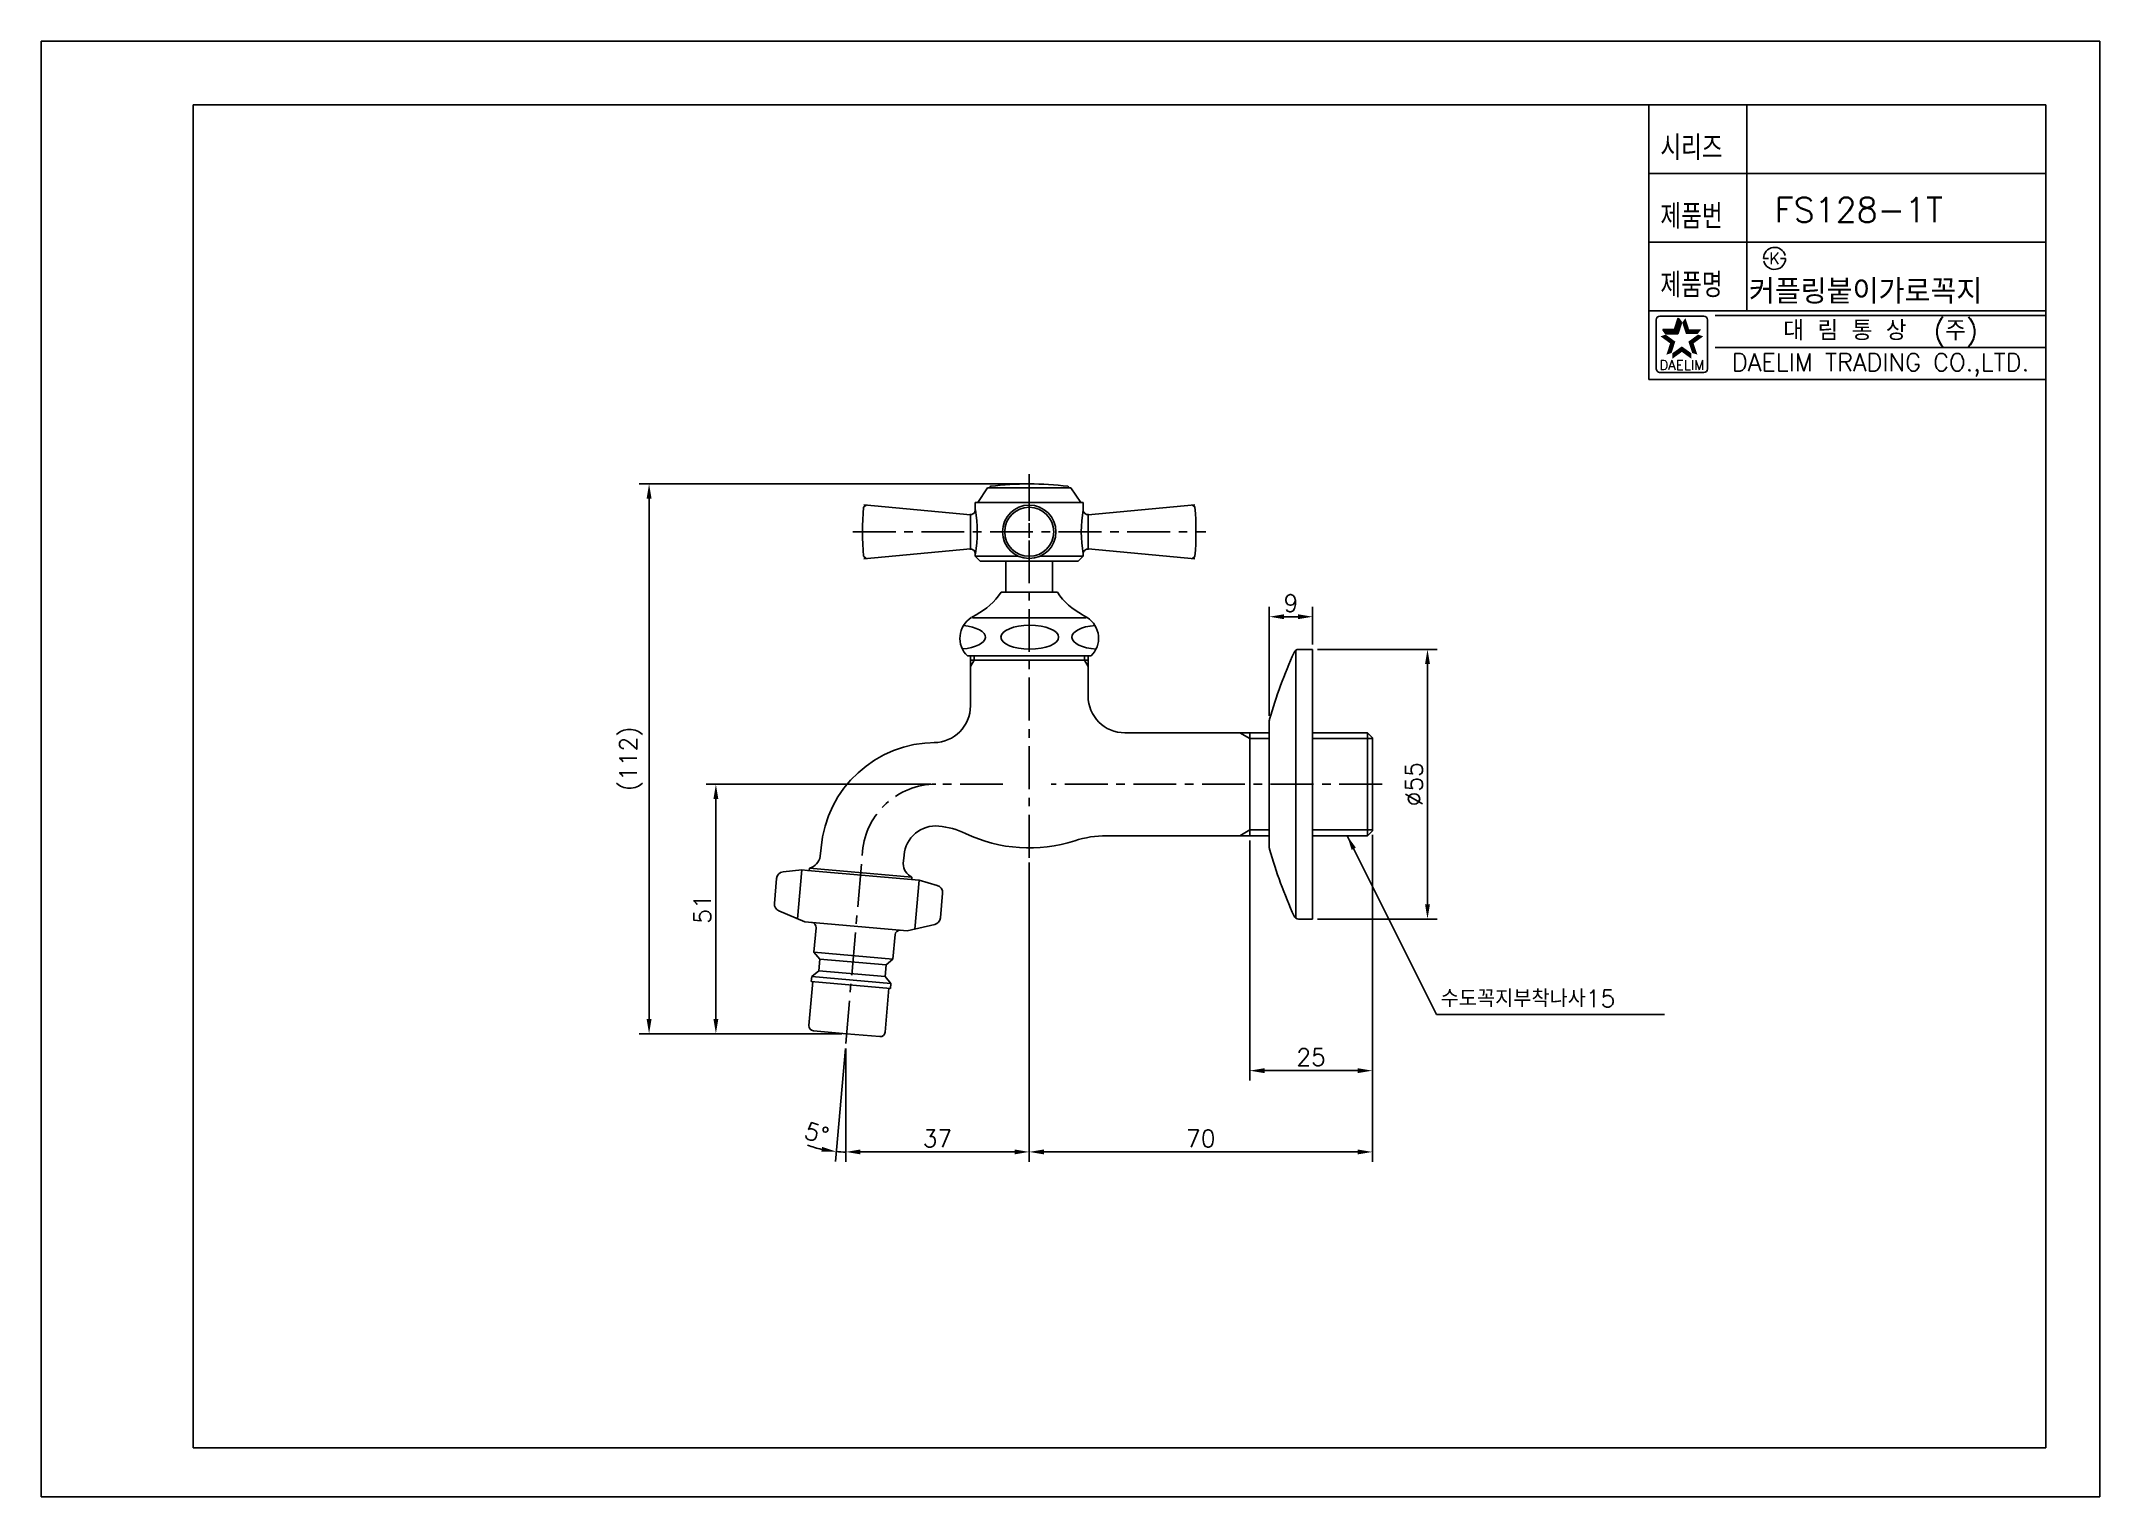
# Model space of a CAD drawing. Extents: x 6204 to 6624, y -306 to -9.
import ezdxf
from ezdxf.enums import TextEntityAlignment as Align

# ---------------------------------------------------------------- set-up
doc = ezdxf.new("R2010")
doc.units = 0
doc.header["$LTSCALE"] = 7
doc.header["$MEASUREMENT"] = 0
doc.linetypes.add('CENTER', pattern=[2, 1.25, -0.25, 0.25, -0.25])
doc.layers.get('0').update_dxf_attribs({"color": 2, "linetype": 'CONTINUOUS'})
for name, color, linetype in [('CL', 1, 'CENTER'), ('D', 2, 'CONTINUOUS'), ('DIM', 2, 'CONTINUOUS'), ('DWG', 7, 'CONTINUOUS'), ('TXT', 4, 'CONTINUOUS')]:
    doc.layers.add(name, color=color, linetype=linetype)
doc.styles.add('GHS', font='ROMANS', dxfattribs={"bigfont": 'GHS'})
doc.styles.add('ROMANS', font='romans')
doc.dimstyles.get("Standard").update_dxf_attribs({"dimtxt": 0.18, "dimasz": 0.18, "dimexe": 0.18, "dimexo": 0.0625, "dimgap": 0.09, "dimtad": 0, "dimtih": 1, "dimtoh": 1, "dimdec": 4, "dimzin": 0, "dimdsep": 46, "dimtxsty": 'Standard', "dimcen": 0.09, "dimadec": 0, "dimazin": 0, "dimtfac": 1, "dimtdec": 4, "dimtofl": 0, "dimtmove": 0, "dimatfit": 3, "dimfxl": 0, "dimtolj": 1, "dimtzin": 0, "dimarcsym": 0})

# ---------------------------------------------------------------- blocks, each defined once
blk = doc.blocks.new('BORDER')
for p, q in [((1, 1), (0, 1)), ((0, 1), (0, 0)), ((1, 0), (1, 1)), ((0, 0), (1, 0))]:
    blk.add_line(p, q)

msp = doc.modelspace()

# ---------------------------------------------------------------- linework, layer by layer
at = {"color": 7}
for p, q in [((6531.57, -21.78), (6531.57, -77.78)), ((6551.57, -21.78), (6551.57, -63.78)), ((6531.57, -35.78), (6612.57, -35.78)), ((6531.57, -49.78), (6612.57, -49.78)), ((6531.57, -63.78), (6612.57, -63.78)), ((6531.57, -77.78), (6612.57, -77.78))]:
    msp.add_line(p, q, dxfattribs=at)
at = {"color": 2, "linetype": 'Continuous'}
for p, q in [((6533.04, -75.65), (6533.04, -65.65)), ((6533.79, -64.9), (6542.79, -64.9)), ((6543.54, -65.65), (6543.54, -75.65)), ((6545.07, -64.78), (6612.57, -64.78)), ((6545.07, -71.28), (6612.57, -71.28)), ((6542.79, -76.4), (6534.04, -76.4))]:
    msp.add_line(p, q, dxfattribs=at)
at = {"color": 2}
for p, q in [((6536.81, -67.6), (6537.55, -65.29)), ((6537.47, -68.51), (6538.22, -66.21)), ((6538.22, -66.21), (6537.55, -65.29)), ((6535.05, -68.51), (6534.38, -67.6)), ((6534.38, -67.6), (6536.81, -67.6)), ((6535.05, -68.51), (6537.47, -68.51))]:
    msp.add_line(p, q, dxfattribs=at)
for p, q in [((6404.15, -99.12), (6325.59, -99.12)), ((6327.59, -208.3), (6327.59, -102.12)), ((6454.13, -146.42), (6454.13, -124.21)), ((6462.95, -131.89), (6462.95, -124.21)), ((6457.13, -126.21), (6459.95, -126.21)), ((6463.95, -132.89), (6488.4, -132.89)), ((6486.4, -135.89), (6486.4, -184.89)), ((6385.09, -160.39), (6339.22, -160.39)), ((6341.22, -163.39), (6341.22, -208.3)), ((6450.15, -171.89), (6450.15, -220.83)), ((6475.15, -170.69), (6475.15, -220.83)), ((6475.15, -170.69), (6475.15, -237.41)), ((6405.15, -176.39), (6405.15, -237.41)), ((6405.15, -177.39), (6405.15, -237.41)), ((6463.95, -187.89), (6488.4, -187.89)), ((6366.89, -211.3), (6325.59, -211.3)), ((6366.89, -211.3), (6337.02, -211.3)), ((6356.52, -211.3), (6339.22, -211.3)), ((6367.63, -214.28), (6365.61, -237.34)), ((6367.71, -214.29), (6367.71, -237.41)), ((6453.15, -218.83), (6472.15, -218.83)), ((6370.71, -235.41), (6402.15, -235.41)), ((6408.15, -235.41), (6472.15, -235.41))]:
    msp.add_line(p, q)
at = {"color": 2, "linetype": 'Continuous'}
for centre, radius, start, end in [((6533.79, -65.65), 0.75, 90, 180), ((6542.79, -65.65), 0.75, 0, 90), ((6533.92, -75.52), 0.884, 188.1301, 278.1301), ((6542.79, -75.65), 0.75, 270, 0)]:
    msp.add_arc(centre, radius, start, end, dxfattribs=at)
for start, end in [(249.4648, 257.2324), (265, 270)]:
    msp.add_arc((6367.71, -213.29), 22.15, start, end)
at = {"color": 2}
for points in [[(6536.81, -67.6), (6537.47, -68.51), (6537.55, -65.29), (6538.22, -66.21)], [(6539.03, -65.29), (6538.37, -66.21), (6539.78, -67.6), (6539.12, -68.51)], [(6535.89, -70.43), (6536.96, -70.08), (6533.92, -69), (6535, -68.65)], [(6534.38, -67.6), (6535.05, -68.51), (6536.81, -67.6), (6537.47, -68.51)], [(6535.14, -72.74), (6536.21, -72.39), (6535.89, -70.43), (6536.96, -70.08)], [(6538.29, -72.18), (6538.29, -71.05), (6536.33, -73.6), (6536.33, -72.47)], [(6540.26, -73.6), (6540.26, -72.47), (6538.29, -72.18), (6538.29, -71.05)], [(6539.78, -67.6), (6539.12, -68.51), (6542.21, -67.6), (6541.54, -68.51)], [(6542.66, -69), (6541.59, -68.65), (6540.7, -70.43), (6539.63, -70.08)], [(6540.7, -70.43), (6539.63, -70.08), (6541.45, -72.74), (6540.38, -72.39)]]:
    msp.add_solid(points, dxfattribs=at)
for points in [[(6327.09, -102.12), (6328.09, -102.12), (6327.59, -99.12)], [(6457.13, -125.71), (6457.13, -126.71), (6454.13, -126.21)], [(6459.95, -125.71), (6459.95, -126.71), (6462.95, -126.21)], [(6485.9, -135.89), (6486.9, -135.89), (6486.4, -132.89)], [(6340.72, -163.39), (6341.72, -163.39), (6341.22, -160.39)], [(6485.9, -184.89), (6486.9, -184.89), (6486.4, -187.89)], [(6327.09, -208.3), (6328.09, -208.3), (6327.59, -211.3)], [(6340.72, -208.3), (6341.72, -208.3), (6341.22, -211.3)], [(6453.15, -218.33), (6453.15, -219.33), (6450.15, -218.83)], [(6472.15, -218.33), (6472.15, -219.33), (6475.15, -218.83)], [(6362.9, -234.39), (6362.74, -235.38), (6365.78, -235.35)], [(6370.71, -234.91), (6370.71, -235.91), (6367.71, -235.41)], [(6402.15, -234.91), (6402.15, -235.91), (6405.15, -235.41)], [(6408.15, -234.91), (6408.15, -235.91), (6405.15, -235.41)], [(6472.15, -234.91), (6472.15, -235.91), (6475.15, -235.41)]]:
    msp.add_solid(points)
at = {"layer": 'CL'}
for p, q in [((6405.15, -175.39), (6405.15, -97.12)), ((6405.15, -97.89), (6405.15, -116.89)), ((6369.15, -108.89), (6441.15, -108.89)), ((6399.79, -160.39), (6386.09, -160.39)), ((6477.15, -160.39), (6409.65, -160.39)), ((6367.71, -213.29), (6371.14, -174.09))]:
    msp.add_line(p, q, dxfattribs=at)
msp.add_arc((6386.09, -175.39), 15, 90, 175, dxfattribs=at)
at = {"layer": 'D', "color": 7}
for p, q in [((6397.15, -99.73), (6397.15, -99.89)), ((6413.15, -99.73), (6413.15, -99.89)), ((6459.55, -187.74), (6459.55, -133.05)), ((6460.1, -132.89), (6462.95, -132.89)), ((6462.95, -187.89), (6462.95, -132.89)), ((6454.13, -147.42), (6454.13, -173.37)), ((6460.1, -187.89), (6462.95, -187.89))]:
    msp.add_line(p, q, dxfattribs=at)
at = {"layer": 'D'}
for p, q in [((6393.9, -134.22), (6393.9, -135.09)), ((6416.4, -134.22), (6416.4, -135.09)), ((6393.9, -135.09), (6393.15, -136.39)), ((6416.4, -135.09), (6417.15, -136.39)), ((6448.08, -149.89), (6450.15, -151.09)), ((6454.13, -151.09), (6450.15, -151.09)), ((6475.15, -151.09), (6462.95, -151.09)), ((6448.08, -170.89), (6450.15, -169.69)), ((6454.13, -169.69), (6450.15, -169.69)), ((6475.15, -169.69), (6462.95, -169.69))]:
    msp.add_line(p, q, dxfattribs=at)
at = {"layer": 'D', "color": 7}
for centre, radius, start, end in [((6397.3, -99.73), 0.15, 96.6933, 180), ((6405.15, -166.62), 67.5, 83.3067, 96.6933), ((6413, -99.73), 0.15, 0, 83.3067), ((6401.13, -138.72), 14.6, 117.832, 122.2333), ((6409.18, -138.72), 14.6, 57.7667, 62.168), ((6396, -130.6), 5, 122.2333, 226.3699), ((6414.3, -130.6), 5, 313.6301, 57.7667), ((6550.29, -174.71), 100, 155.652, 163.9974), ((6460.1, -133.89), 1, 90, 155.652), ((6455.13, -147.42), 1, 163.9974, 180), ((6455.13, -173.37), 1, 180, 196.0026), ((6550.29, -146.08), 100, 196.0026, 204.348), ((6460.1, -186.89), 1, 204.348, 270)]:
    msp.add_arc(centre, radius, start, end, dxfattribs=at)
at = {"layer": 'DIM'}
for p, q in [((6554.95, -53.1), (6555.45, -53.1)), ((6555.45, -53.1), (6555.95, -53.1)), ((6558.95, -53.1), (6558.45, -53.1)), ((6559.45, -53.1), (6558.95, -53.1))]:
    msp.add_line(p, q, dxfattribs=at)
for start, end in [(15, 180), (195, 0)]:
    msp.add_arc((6557.2, -53.1), 2.25, start, end, dxfattribs=at)
at = {"layer": 'DWG'}
for p, q in [((6394.65, -102.89), (6396.65, -99.89)), ((6405.15, -99.89), (6396.65, -99.89)), ((6405.15, -99.89), (6413.65, -99.89)), ((6415.65, -102.89), (6413.65, -99.89)), ((6371.88, -103.44), (6371.34, -103.89)), ((6393.15, -105.39), (6371.38, -103.39)), ((6394.15, -102.89), (6394.15, -104.39)), ((6405.15, -102.89), (6394.15, -102.89)), ((6405.15, -102.89), (6416.15, -102.89)), ((6416.15, -102.89), (6416.15, -104.39)), ((6417.15, -105.39), (6438.93, -103.39)), ((6438.43, -103.44), (6438.97, -103.89)), ((6393.15, -105.39), (6393.15, -112.4)), ((6417.15, -105.39), (6417.15, -112.4)), ((6393.15, -112.39), (6371.38, -114.39)), ((6394.15, -113.4), (6394.15, -113.89)), ((6416.15, -113.4), (6416.15, -113.89)), ((6417.15, -112.39), (6438.93, -114.39)), ((6371.88, -114.35), (6371.34, -113.89)), ((6394.15, -113.89), (6402.97, -113.89)), ((6395.15, -114.89), (6394.15, -113.89)), ((6405.15, -114.89), (6395.15, -114.89)), ((6400.4, -114.89), (6400.4, -121.22)), ((6405.15, -114.89), (6415.15, -114.89)), ((6416.15, -113.89), (6407.34, -113.89)), ((6409.9, -114.89), (6409.9, -121.22)), ((6415.15, -114.89), (6416.15, -113.89)), ((6438.43, -114.35), (6438.97, -113.89)), ((6399.4, -121.22), (6410.9, -121.22)), ((6393.58, -126.42), (6416.73, -126.42)), ((6417.75, -134.22), (6392.55, -134.22)), ((6393.15, -144.4), (6393.15, -134.28)), ((6417.15, -142.39), (6417.15, -134.22)), ((6417.15, -135.09), (6393.15, -135.09)), ((6454.13, -149.89), (6424.65, -149.89)), ((6450.15, -149.89), (6450.15, -170.89)), ((6474.15, -149.89), (6462.95, -149.89)), ((6474.15, -149.89), (6475.15, -150.89)), ((6474.15, -149.89), (6474.15, -170.89)), ((6475.15, -160.39), (6475.15, -150.89)), ((6475.15, -160.39), (6475.15, -169.89)), ((6454.13, -170.89), (6420.93, -170.89)), ((6474.15, -170.89), (6462.95, -170.89)), ((6474.15, -170.89), (6475.15, -169.89)), ((6362.52, -175.08), (6362.68, -173.35)), ((6379.46, -176.57), (6379.61, -174.83)), ((6353.59, -179.64), (6353.15, -184.7)), ((6358.77, -177.87), (6354.93, -178.28)), ((6358.77, -177.87), (6357.9, -187.84)), ((6358.77, -177.87), (6359.91, -177.97)), ((6359.91, -177.97), (6382.68, -179.97)), ((6360.26, -178), (6360.3, -177.51)), ((6360.3, -177.51), (6381.22, -179.34)), ((6381.18, -179.83), (6381.22, -179.34)), ((6382.68, -179.97), (6381.8, -189.93)), ((6382.68, -179.97), (6386.38, -181.03)), ((6387.46, -182.6), (6387.02, -187.66)), ((6359.38, -188.47), (6354.06, -186.21)), ((6359.38, -188.47), (6380.23, -190.29)), ((6380.23, -190.29), (6385.86, -188.99)), ((6361.65, -189.67), (6361.21, -194.65)), ((6377.79, -191.08), (6377.35, -196.06)), ((6361.21, -194.65), (6377.35, -196.06)), ((6362.4, -196.06), (6361.21, -194.65)), ((6362.4, -196.06), (6362.19, -198.45)), ((6362.4, -196.06), (6375.94, -197.24)), ((6375.94, -197.24), (6375.73, -199.64)), ((6375.94, -197.24), (6377.35, -196.06)), ((6360.99, -200.65), (6360.21, -209.62)), ((6360.78, -199.63), (6360.69, -200.63)), ((6360.69, -200.63), (6376.83, -202.04)), ((6360.78, -199.63), (6362.19, -198.45)), ((6360.78, -199.63), (6376.92, -201.04)), ((6362.19, -198.45), (6375.73, -199.64)), ((6376.92, -201.04), (6375.73, -199.64)), ((6376.92, -201.04), (6376.83, -202.04)), ((6376.53, -202.01), (6375.75, -210.98)), ((6361.11, -210.7), (6367.89, -211.3)), ((6374.66, -211.89), (6367.89, -211.3))]:
    msp.add_line(p, q, dxfattribs=at)
for centre, radius, start, end in [((6439.15, -108.89), 68, 175.7833, 184.2167), ((6393.15, -104.39), 1, 264.7527, 0), ((6367.98, -108.89), 26.56, 350.2376, 9.7624), ((6405.15, -108.89), 5.45, 90, 270), ((6405.15, -108.89), 5, 90, 270), ((6405.15, -108.89), 5.45, 270, 90), ((6405.15, -108.89), 5, 270, 90), ((6442.33, -108.89), 26.56, 170.2376, 189.7624), ((6417.15, -104.39), 1, 180, 275.2473), ((6371.15, -108.89), 68, 355.7833, 4.2167), ((6393.15, -113.4), 1, 0, 95.2473), ((6417.15, -113.4), 1, 84.7527, 180), ((6424.65, -142.39), 7.5, 180, 270), ((6385.65, -144.4), 7.5, 270.7988, 0), ((6386.09, -175.39), 23.5, 90, 175), ((6386.09, -175.39), 6.5, 84.8308, 175), ((6385.23, -184.86), 16, 64.334, 84.8308), ((6405.15, -143.39), 30, 244.334, 288.0141), ((6420.93, -191.89), 21, 90, 108.0141), ((6359.56, -174.6), 3, 284.3, 350.6969), ((6355.09, -179.77), 1.5, 96, 175), ((6382.46, -176.6), 3, 179.3031, 245.7), ((6354.65, -184.83), 1.5, 175, 247), ((6385.97, -182.47), 1.5, 355, 74), ((6360.65, -189.58), 1, 355, 85), ((6385.53, -187.53), 1.5, 283, 355), ((6378.78, -191.17), 1, 85, 175), ((6361.2, -209.71), 1, 175, 265), ((6374.75, -210.89), 1, 265, 355)]:
    msp.add_arc(centre, radius, start, end, dxfattribs=at)
at = {"layer": 'DWG', "color": 7}
for centre, start, end in [((6387.77, -113.43), 297.832, 326.1902), ((6422.54, -113.43), 213.8098, 242.168)]:
    msp.add_arc(centre, 14, start, end, dxfattribs=at)
for centre, start_param, end_param in [((6390.34, -130.39), 1.77077, 4.474542), ((6419.73, -130.39), 4.910537, 7.694129)]:
    msp.add_ellipse(centre, major_axis=(-5.89, 0), ratio=0.416553, start_param=start_param, end_param=end_param, dxfattribs=at)
msp.add_ellipse((6405.26, -130.39), major_axis=(-5.89, 0), ratio=0.416553, dxfattribs=at)
at = {"layer": 'TXT'}
for p, q in [((6234.57, -295.78), (6234.57, -21.78)), ((6234.57, -21.78), (6612.57, -21.78)), ((6612.57, -21.78), (6612.57, -295.78)), ((6612.57, -295.78), (6234.57, -295.78))]:
    msp.add_line(p, q, dxfattribs=at)

# ---------------------------------------------------------------- block references
at = {"xscale": 420, "yscale": 297, "zscale": 420}
msp.add_blockref('BORDER', (6203.57, -305.78), dxfattribs=at)

# ---------------------------------------------------------------- texts
at = {"color": 7, "style": 'GHS'}
msp.add_text('FS128-1T', height=5, dxfattribs=at).set_placement((6574.38, -43.2), align=Align.MIDDLE)
at = {"style": 'GHS'}
msp.add_text('커플링붙이가로꼭지', height=5, dxfattribs=at).set_placement((6551.97, -62.37))
at = {"color": 7, "linetype": 'Continuous'}
for s, height, style, p in [('대 림 통 상  (주)', 4, 'GHS', (6578.83, -68.09)), ('DAELIM TRADING CO.,LTD.', 3.6, 'ROMANS', (6578.83, -74.85))]:
    msp.add_text(s, height=height, dxfattribs=dict(at, style=style)).set_placement(p, align=Align.MIDDLE)
at = {"color": 2, "linetype": 'Continuous', "style": 'ROMANS'}
msp.add_text('DAELIM', height=2, dxfattribs=at).set_placement((6538.29, -75.85), align=Align.CENTER)
at = {"char_height": 3.5, "attachment_point": 5, "style": 'GHS'}
for s, insert in [('\\A1;9', (6458.54, -123.46)), ('\\A1;25', (6462.65, -216.08)), ('\\A1;37', (6386.43, -232.66)), ('\\A1;70', (6440.15, -232.66))]:
    msp.add_mtext(s, dxfattribs=dict(at, insert=insert))
for s, insert, rotation in [('\\A1;(112)', (6323.92, -155.21), 90), ('\\A1;%%C55', (6483.65, -160.39), 90), ('\\A1;51', (6338.47, -185.85), 90), ('\\A1;5%%D', (6361.76, -231.6), 341.9959)]:
    msp.add_mtext(s, dxfattribs=dict(at, insert=insert, rotation=rotation))
at = {"layer": 'D', "style": 'GHS'}
msp.add_text('수도꼭지부착나사15', height=3.5, dxfattribs=at).set_placement((6489.09, -205.86))
at = {"layer": 'DIM', "style": 'GHS', "width": 0.8}
for s, p in [('시리즈', (6533.91, -33.05)), ('제품번', (6533.91, -47.05)), ('제품명', (6533.91, -61.05))]:
    msp.add_text(s, height=5, dxfattribs=at).set_placement(p)
at = {"layer": 'DIM', "style": 'GHS'}
msp.add_text('K', height=2.39, dxfattribs=at).set_placement((6557.2, -53.1), align=Align.MIDDLE)

# ---------------------------------------------------------------- leaders
at = {"layer": 'DIM'}
msp.add_leader([(6470.02, -170.89), (6488.21, -207.35), (6534.72, -207.35)], dimstyle='Standard', override={"dimtxt": 3.5, "dimasz": 3, "dimexe": 2, "dimexo": 1, "dimgap": 1, "dimtih": 0, "dimtoh": 0, "dimtxsty": 'GHS', "dimcen": -0.9, "dimtix": 1, "dimtofl": 1, "dimtmove": 2}, dxfattribs=at)

doc.saveas('drawing.dxf')
